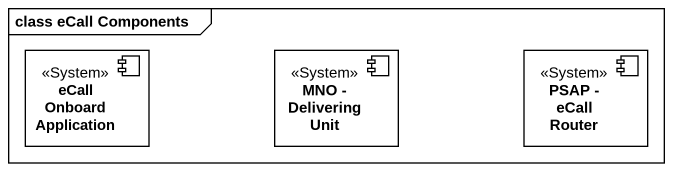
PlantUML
@startuml
mainframe class eCall Components
component "eCall Onboard Application" as eCall_Onboard_Application <<System>>
component "MNO - Delivering Unit" as MNO_Delivering_Unit <<System>>
component "PSAP - eCall Router" as PSAP_eCall_Router <<System>>
@enduml
